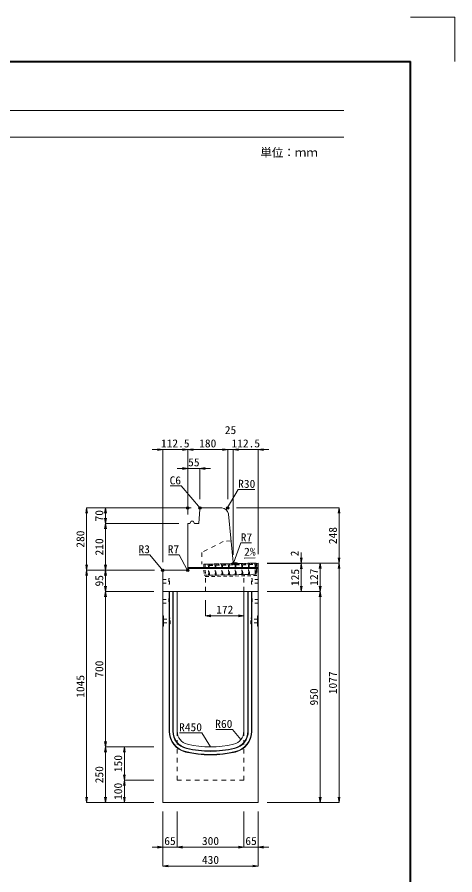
# Model space of a CAD drawing. Units: millimetres at full size; some dimension numbers follow another scale. Extents: x -18734 to 51600, y -18820 to 17820.
# Drawn here: x -12305 to -10334, y 7021 to 10880 of the extents above; entities that cross this region are included whole.
import ezdxf
from ezdxf.enums import TextEntityAlignment as Align

# ---------------------------------------------------------------- set-up
doc = ezdxf.new("R2010")
doc.units = ezdxf.units.MM
doc.header["$LTSCALE"] = 20
doc.header["$PDMODE"] = 32
doc.header["$PDSIZE"] = 10
doc.linetypes.add('USER1', pattern=[2, 1, -1])
doc.linetypes.add('USER2', pattern=[1.35, 0.75, -0.6])
for name, color, linetype, lineweight in [('Defpoints_2', 1, 'Continuous', 13), ('インサート', 3, 'USER2', 9), ('グレーチング', 7, 'USER2', 5), ('受枠', 3, 'USER2', 9), ('図枠', 7, 'Continuous', 5), ('寸法線', 7, 'Continuous', 13), ('引出線', 4, 'Continuous', 13), ('本体', 2, 'Continuous', 13), ('目地', 132, 'Continuous', 5)]:
    doc.layers.add(name, color=color, linetype=linetype, lineweight=lineweight)
doc.layers.add('作業エリア', color=11, linetype='Continuous')
doc.styles.add('ＭＳ ゴシック', font='')
doc.styles.add('ＭＳ 明朝', font='')
doc.styles.get('ＭＳ ゴシック').set_extended_font_data('MS Gothic')
doc.styles.get('ＭＳ 明朝').set_extended_font_data('MS Mincho')

# ---------------------------------------------------------------- blocks, each defined once
blk = doc.blocks.new('open_arrow')
at = {"color": 0, "linetype": 'Continuous', "lineweight": -2}
blk.add_lwpolyline([(7.5, 1.25), (0, 0), (7.5, -1.25)], dxfattribs=at)

msp = doc.modelspace()

# ---------------------------------------------------------------- linework, layer by layer
at = {"layer": 'Defpoints_2'}
for p in [(-10534.44, 10880), (-10334.44, 10680)]:
    msp.add_line(p, (-10334.44, 10880), dxfattribs=at)
at = {"layer": 'インサート'}
for p, q in [((-11649.44, 8350.08), (-11622.44, 8350.08)), ((-11649.44, 8350.08), (-11649.44, 8333.08)), ((-11619.44, 8354.08), (-11622.44, 8354.08)), ((-11622.44, 8354.08), (-11622.44, 8329.08)), ((-11619.44, 8329.08), (-11619.44, 8354.08)), ((-11249.44, 8354.08), (-11246.44, 8354.08)), ((-11249.44, 8329.08), (-11249.44, 8354.08)), ((-11246.44, 8354.08), (-11246.44, 8329.08)), ((-11219.44, 8350.08), (-11246.44, 8350.08)), ((-11219.44, 8350.08), (-11219.44, 8333.08)), ((-11649.44, 8333.08), (-11622.44, 8333.08)), ((-11622.44, 8329.08), (-11619.44, 8329.08)), ((-11246.44, 8329.08), (-11249.44, 8329.08)), ((-11219.44, 8333.08), (-11246.44, 8333.08)), ((-11649.44, 8260.08), (-11622.44, 8260.08)), ((-11649.44, 8260.08), (-11649.44, 8243.08)), ((-11619.44, 8264.08), (-11622.44, 8264.08)), ((-11622.44, 8264.08), (-11622.44, 8239.08)), ((-11619.44, 8239.08), (-11619.44, 8264.08)), ((-11249.44, 8264.08), (-11246.44, 8264.08)), ((-11249.44, 8239.08), (-11249.44, 8264.08)), ((-11246.44, 8264.08), (-11246.44, 8239.08)), ((-11219.44, 8260.08), (-11246.44, 8260.08)), ((-11219.44, 8260.08), (-11219.44, 8243.08)), ((-11649.44, 8243.08), (-11622.44, 8243.08)), ((-11622.44, 8239.08), (-11619.44, 8239.08)), ((-11246.44, 8239.08), (-11249.44, 8239.08)), ((-11219.44, 8243.08), (-11246.44, 8243.08)), ((-11646.24, 8172.08), (-11619.24, 8172.08)), ((-11646.24, 8172.08), (-11646.24, 8155.08)), ((-11646.24, 8155.08), (-11619.24, 8155.08)), ((-11616.24, 8176.08), (-11619.24, 8176.08)), ((-11619.24, 8176.08), (-11619.24, 8151.08)), ((-11619.24, 8151.08), (-11616.24, 8151.08)), ((-11616.24, 8151.08), (-11616.24, 8176.08)), ((-11252.64, 8176.08), (-11249.64, 8176.08)), ((-11252.64, 8151.08), (-11252.64, 8176.08)), ((-11249.64, 8151.08), (-11252.64, 8151.08)), ((-11249.64, 8176.08), (-11249.64, 8151.08)), ((-11222.64, 8172.08), (-11249.64, 8172.08)), ((-11222.64, 8155.08), (-11249.64, 8155.08)), ((-11222.64, 8172.08), (-11222.64, 8155.08))]:
    msp.add_line(p, q, dxfattribs=at)
at = {"layer": 'グレーチング'}
for p, q in [((-11444.51, 8419.07), (-11229.56, 8423.37)), ((-11439.39, 8413.18), (-11414.52, 8419.67)), ((-11439.39, 8413.18), (-11414.4, 8413.68)), ((-11409.4, 8413.78), (-11384.53, 8420.27)), ((-11409.4, 8413.78), (-11384.41, 8414.27)), ((-11379.41, 8414.37), (-11354.53, 8420.87)), ((-11379.41, 8414.37), (-11354.41, 8414.87)), ((-11349.41, 8414.97), (-11324.54, 8421.47)), ((-11349.41, 8414.97), (-11324.42, 8415.47)), ((-11319.42, 8415.57), (-11294.54, 8422.07)), ((-11319.42, 8415.57), (-11294.42, 8416.07)), ((-11289.42, 8416.17), (-11264.55, 8422.67)), ((-11289.42, 8416.17), (-11264.43, 8416.67)), ((-11259.43, 8416.77), (-11234.56, 8423.27)), ((-11259.43, 8416.77), (-11234.44, 8417.27)), ((-11443.51, 8369.08), (-11228.56, 8373.38))]:
    msp.add_line(p, q, dxfattribs=at)
for points in [[(-11444.51, 8419.07), (-11439.51, 8419.17), (-11439.39, 8413.18), (-11440.37, 8412.16), (-11439.65, 8376.16), (-11438.64, 8375.18), (-11438.52, 8369.18), (-11443.51, 8369.08), (-11443.63, 8375.08), (-11442.65, 8376.1), (-11443.37, 8412.1), (-11444.39, 8413.08)], [(-11414.52, 8419.67), (-11409.52, 8419.77), (-11409.4, 8413.78), (-11410.38, 8412.76), (-11409.66, 8376.76), (-11408.64, 8375.78), (-11408.52, 8369.78), (-11413.52, 8369.68), (-11413.64, 8375.68), (-11412.66, 8376.7), (-11413.38, 8412.7), (-11414.4, 8413.68)], [(-11384.53, 8420.27), (-11379.53, 8420.37), (-11379.41, 8414.37), (-11380.39, 8413.36), (-11379.67, 8377.36), (-11378.65, 8376.38), (-11378.53, 8370.38), (-11383.53, 8370.28), (-11383.65, 8376.28), (-11382.67, 8377.3), (-11383.39, 8413.3), (-11384.41, 8414.27)], [(-11354.53, 8420.87), (-11349.53, 8420.97), (-11349.41, 8414.97), (-11350.39, 8413.95), (-11349.67, 8377.96), (-11348.65, 8376.98), (-11348.53, 8370.98), (-11353.53, 8370.88), (-11353.65, 8376.88), (-11352.67, 8377.9), (-11353.39, 8413.9), (-11354.41, 8414.87)], [(-11324.54, 8421.47), (-11319.54, 8421.57), (-11319.42, 8415.57), (-11320.4, 8414.55), (-11319.68, 8378.56), (-11318.66, 8377.58), (-11318.54, 8371.58), (-11323.54, 8371.48), (-11323.66, 8377.48), (-11322.68, 8378.5), (-11323.4, 8414.49), (-11324.42, 8415.47)], [(-11294.54, 8422.07), (-11289.54, 8422.17), (-11289.42, 8416.17), (-11290.4, 8415.15), (-11289.68, 8379.16), (-11288.67, 8378.18), (-11288.55, 8372.18), (-11293.54, 8372.08), (-11293.66, 8378.08), (-11292.68, 8379.1), (-11293.4, 8415.09), (-11294.42, 8416.07)], [(-11264.55, 8422.67), (-11259.55, 8422.77), (-11259.43, 8416.77), (-11260.41, 8415.75), (-11259.69, 8379.76), (-11258.67, 8378.78), (-11258.55, 8372.78), (-11263.55, 8372.68), (-11263.67, 8378.68), (-11262.69, 8379.7), (-11263.41, 8415.69), (-11264.43, 8416.67)], [(-11234.56, 8423.27), (-11229.56, 8423.37), (-11229.44, 8417.37), (-11230.42, 8416.35), (-11229.7, 8380.36), (-11228.68, 8379.38), (-11228.56, 8373.38), (-11233.56, 8373.28), (-11233.68, 8379.28), (-11232.7, 8380.3), (-11233.42, 8416.29), (-11234.44, 8417.27)]]:
    msp.add_lwpolyline(points, close=True, dxfattribs=at)
at = {"layer": '作業エリア'}
for p in [(-11536.94, 8671.58), (-11481.94, 8671.58), (-11356.94, 8671.58), (-11331.94, 8421.58), (-11319.44, 8421.58), (-11649.44, 8391.58), (-11536.94, 8391.58)]:
    msp.add_point(p, dxfattribs=at)
at = {"layer": '受枠'}
for p, q in [((-11464.51, 8418.67), (-11221.56, 8423.53)), ((-11464.51, 8418.67), (-11463.51, 8368.68)), ((-11458.51, 8418.79), (-11457.39, 8362.81)), ((-11227.56, 8423.41), (-11226.56, 8373.42)), ((-11221.56, 8423.53), (-11220.44, 8367.54)), ((-11463.51, 8368.68), (-11226.56, 8373.42)), ((-11457.39, 8362.81), (-11220.44, 8367.54)), ((-11283.55, 8372.28), (-11283.43, 8366.28))]:
    msp.add_line(p, q, dxfattribs=at)
at = {"layer": '図枠', "lineweight": 40}
for p in [(-18334.44, 10680), (-10534.44, 5140)]:
    msp.add_line(p, (-10534.44, 10680), dxfattribs=at)
at = {"layer": '図枠', "lineweight": 13}
for p, q in [((-18034.44, 10460), (-10834.44, 10460)), ((-18034.44, 10340), (-10834.44, 10340))]:
    msp.add_line(p, q, dxfattribs=at)
at = {"layer": '寸法線'}
for p, q in [((-11697.44, 8934.27), (-11536.94, 8934.27)), ((-11649.44, 8428.58), (-11649.44, 8934.27)), ((-11536.94, 8934.27), (-11356.94, 8934.27)), ((-11536.94, 8641.58), (-11536.94, 8934.27)), ((-11536.94, 8641.58), (-11536.94, 8934.27)), ((-11404.94, 8934.27), (-11283.94, 8934.27)), ((-11356.94, 8711.58), (-11356.94, 8934.27)), ((-11356.94, 8711.58), (-11356.94, 8934.27)), ((-11331.94, 8461.58), (-11331.94, 8934.27)), ((-11331.94, 8934.27), (-11171.44, 8934.27)), ((-11331.94, 8461.58), (-11331.94, 8934.27)), ((-11219.44, 8463.58), (-11219.44, 8934.27)), ((-11584.94, 8849.27), (-11433.94, 8849.27)), ((-11536.94, 8641.58), (-11536.94, 8849.27)), ((-11481.94, 8711.58), (-11481.94, 8849.27)), ((-11992.38, 8671.58), (-11992.38, 8391.58)), ((-11521.94, 8671.58), (-11992.38, 8671.58)), ((-11907.38, 8671.58), (-11907.38, 8601.58)), ((-11521.94, 8671.58), (-11907.38, 8671.58)), ((-11316.94, 8671.58), (-10855.66, 8671.58)), ((-10855.66, 8423.58), (-10855.66, 8671.58)), ((-11576.94, 8601.58), (-11907.38, 8601.58)), ((-11907.38, 8601.58), (-11907.38, 8391.58)), ((-11576.94, 8601.58), (-11907.38, 8601.58)), ((-11025.66, 8471.58), (-11025.66, 8373.58)), ((-11179.44, 8423.58), (-11025.66, 8423.58)), ((-11179.44, 8423.58), (-10940.66, 8423.58)), ((-11179.44, 8423.58), (-10855.66, 8423.58)), ((-11179.44, 8423.58), (-10855.66, 8423.58)), ((-11179.44, 8421.58), (-11025.66, 8421.58)), ((-11179.44, 8421.58), (-11025.66, 8421.58)), ((-11025.66, 8421.58), (-11025.66, 8296.58)), ((-10940.66, 8423.58), (-10940.66, 8296.58)), ((-10855.66, 8423.58), (-10855.66, 7346.58)), ((-11686.44, 8391.58), (-11992.38, 8391.58)), ((-11992.38, 7346.58), (-11992.38, 8391.58)), ((-11686.44, 8391.58), (-11992.38, 8391.58)), ((-11907.38, 8391.58), (-11907.38, 8296.58)), ((-11686.44, 8391.58), (-11907.38, 8391.58)), ((-11689.44, 8391.58), (-11907.38, 8391.58)), ((-11689.44, 8296.58), (-11907.38, 8296.58)), ((-11907.38, 8296.58), (-11907.38, 7596.58)), ((-11689.44, 8296.58), (-11907.38, 8296.58)), ((-11179.44, 8296.58), (-11025.66, 8296.58)), ((-11179.44, 8296.58), (-10940.66, 8296.58)), ((-11179.44, 8296.58), (-10940.66, 8296.58)), ((-10940.66, 8296.58), (-10940.66, 7346.58)), ((-11456.44, 8256.58), (-11456.44, 8186.35)), ((-11456.44, 8186.35), (-11284.44, 8186.35)), ((-11689.44, 7596.58), (-11907.38, 7596.58)), ((-11907.38, 7346.58), (-11907.38, 7596.58)), ((-11689.44, 7596.58), (-11907.38, 7596.58)), ((-11822.38, 7596.58), (-11822.38, 7446.58)), ((-11689.44, 7596.58), (-11822.38, 7596.58)), ((-11689.44, 7446.58), (-11822.38, 7446.58)), ((-11822.38, 7446.58), (-11822.38, 7346.58)), ((-11689.44, 7446.58), (-11822.38, 7446.58)), ((-11689.44, 7346.58), (-11992.38, 7346.58)), ((-11689.44, 7346.58), (-11907.38, 7346.58)), ((-11689.44, 7346.58), (-11822.38, 7346.58)), ((-11179.44, 7346.58), (-10940.66, 7346.58)), ((-11179.44, 7346.58), (-10855.66, 7346.58)), ((-11649.44, 7306.58), (-11649.44, 7145.42)), ((-11649.44, 7306.58), (-11649.44, 7060.42)), ((-11584.44, 7306.58), (-11584.44, 7145.42)), ((-11584.44, 7306.58), (-11584.44, 7145.42)), ((-11284.44, 7306.58), (-11284.44, 7145.42)), ((-11284.44, 7306.58), (-11284.44, 7145.42)), ((-11219.44, 7306.58), (-11219.44, 7145.42)), ((-11219.44, 7306.58), (-11219.44, 7060.42)), ((-11697.44, 7145.42), (-11536.44, 7145.42)), ((-11584.44, 7145.42), (-11284.44, 7145.42)), ((-11332.44, 7145.42), (-11171.44, 7145.42)), ((-11649.44, 7060.42), (-11219.44, 7060.42))]:
    msp.add_line(p, q, dxfattribs=at)
at = {"layer": '引出線'}
for points in [[(-11479.15, 8668.58), (-11567.17, 8770.75), (-11615.52, 8770.75)], [(-11363.96, 8663.82), (-11310.11, 8755.21), (-11235.44, 8755.21)], [(-11330.3, 8423.39), (-11298.36, 8514.16), (-11250.43, 8514.16)], [(-11648.56, 8390.7), (-11707.28, 8461.06), (-11755.01, 8461.06)], [(-11538.99, 8393.63), (-11575.69, 8461.06), (-11623.62, 8461.06)], [(-11282.32, 8445.7), (-11233.61, 8446.67), (-11282.35, 8445.7)], [(-11434.44, 7596.58), (-11472.95, 7660.12), (-11573.96, 7660.12)], [(-11297.37, 7629.89), (-11335.96, 7675.29), (-11410.63, 7675.29)]]:
    msp.add_lwpolyline(points, dxfattribs=at)
at = {"layer": '本体'}
for p, q in [((-11486.94, 8601.58), (-11482.37, 8665.59)), ((-11482.37, 8665.59), (-11475.94, 8671.58)), ((-11475.94, 8671.58), (-11384.09, 8671.58)), ((-11354.24, 8644.56), (-11332.57, 8427.88)), ((-11526.94, 8601.58), (-11521.94, 8611.58)), ((-11521.94, 8611.58), (-11511.94, 8611.58)), ((-11511.94, 8611.58), (-11506.94, 8601.58)), ((-11536.94, 8601.58), (-11536.94, 8398.58)), ((-11536.94, 8601.58), (-11526.94, 8601.58)), ((-11506.94, 8601.58), (-11486.94, 8601.58)), ((-11319.44, 8421.58), (-11325.6, 8421.58)), ((-11219.44, 8423.58), (-11319.44, 8421.58)), ((-11219.44, 8423.58), (-11219.44, 8296.58)), ((-11649.44, 8388.58), (-11649.44, 8296.58)), ((-11543.94, 8391.58), (-11646.44, 8391.58)), ((-11649.44, 8296.58), (-11649.44, 7346.58)), ((-11649.44, 8296.58), (-11584.44, 8296.58)), ((-11649.44, 8296.58), (-11219.44, 8296.58)), ((-11584.44, 8296.58), (-11584.44, 7667.1)), ((-11284.44, 8296.58), (-11219.44, 8296.58)), ((-11284.44, 8296.58), (-11284.44, 7667.1)), ((-11219.44, 8296.58), (-11219.44, 7346.58)), ((-11649.44, 7346.58), (-11219.44, 7346.58))]:
    msp.add_line(p, q, dxfattribs=at)
at = {"layer": '本体', "linetype": 'USER1'}
for p, q in [((-11376.94, 8521.58), (-11473.94, 8471.58)), ((-11342.24, 8524.58), (-11376.94, 8521.58)), ((-11473.94, 8471.58), (-11473.94, 8418.49)), ((-11319.44, 8421.58), (-11473.94, 8418.49)), ((-11456.44, 8296.58), (-11456.44, 8368.83)), ((-11284.44, 8296.58), (-11284.44, 8372.27))]:
    msp.add_line(p, q, dxfattribs=at)
at = {"layer": '本体', "lineweight": 9}
for p, q in [((-11649.44, 8188.08), (-11646.24, 8186.08)), ((-11646.24, 8186.08), (-11646.24, 8141.08)), ((-11219.44, 8188.08), (-11222.64, 8186.08)), ((-11222.64, 8186.08), (-11222.64, 8141.08)), ((-11646.24, 8141.08), (-11649.44, 8139.08)), ((-11222.64, 8141.08), (-11219.44, 8139.08))]:
    msp.add_line(p, q, dxfattribs=at)
at = {"layer": '本体', "linetype": 'USER1', "lineweight": 15}
for p, q in [((-11584.44, 7667.1), (-11584.44, 7446.58)), ((-11284.44, 7667.1), (-11284.44, 7446.58)), ((-11584.44, 7446.58), (-11284.44, 7446.58))]:
    msp.add_line(p, q, dxfattribs=at)
at = {"layer": '本体'}
for centre, radius, start, end in [((-11384.09, 8641.58), 30, 5.71059, 90), ((-11325.6, 8428.58), 7, 185.71059, 270), ((-11646.44, 8388.58), 3, 90, 180), ((-11543.94, 8398.58), 7, 270, 0), ((-11524.44, 7667.1), 60, 180, 256.65764), ((-11344.44, 7667.1), 60, 283.34236, 0), ((-11434.44, 8046.58), 450, 256.65764, 283.34236)]:
    msp.add_arc(centre, radius, start, end, dxfattribs=at)
at = {"layer": '目地'}
for p, q in [((-11219.44, 8403.58), (-11536.94, 8403.58)), ((-11219.44, 8399.58), (-11536.94, 8399.58)), ((-11620.44, 8296.58), (-11620.44, 7667.1)), ((-11618.44, 8296.58), (-11618.44, 7667.1)), ((-11604.44, 8296.58), (-11604.44, 7667.1)), ((-11602.44, 8296.58), (-11602.44, 7667.1)), ((-11266.44, 7667.1), (-11266.44, 8296.58)), ((-11264.44, 7667.1), (-11264.44, 8296.58)), ((-11250.44, 7667.1), (-11250.44, 8296.58)), ((-11248.44, 7667.1), (-11248.44, 8296.58))]:
    msp.add_line(p, q, dxfattribs=at)
for centre, radius, start, end in [((-11524.44, 7667.1), 96, 180, 256.65764), ((-11524.44, 7667.1), 94, 180, 256.65764), ((-11524.44, 7667.1), 80, 180, 256.65764), ((-11524.44, 7667.1), 78, 180, 256.65764), ((-11344.44, 7667.1), 78, 283.34236, 0), ((-11344.44, 7667.1), 80, 283.34236, 0), ((-11344.44, 7667.1), 94, 283.34236, 0), ((-11344.44, 7667.1), 96, 283.34236, 0), ((-11434.44, 8046.58), 486, 256.65764, 283.34236), ((-11434.44, 8046.58), 484, 256.65764, 283.34236), ((-11434.44, 8046.58), 470, 256.65764, 283.34236), ((-11434.44, 8046.58), 468, 256.65764, 283.34236)]:
    msp.add_arc(centre, radius, start, end, dxfattribs=at)

# ---------------------------------------------------------------- block references
at = {"layer": '寸法線', "xscale": 3.2, "yscale": 3.2}
for p, rotation in [((-11649.44, 8934.27), 180), ((-11536.94, 8934.27), 180), ((-11356.94, 8934.27), 180), ((-11356.94, 8934.27), 180), ((-11536.94, 8849.27), 180), ((-11992.38, 8671.58), 270), ((-11907.38, 8671.58), 270), ((-10855.66, 8671.58), 270), ((-11907.38, 8601.58), 90), ((-11907.38, 8601.58), 270), ((-11992.38, 8391.58), 90), ((-11907.38, 8391.58), 90), ((-11025.66, 8423.58), 90), ((-11025.66, 8421.58), 270), ((-11025.66, 8421.58), 270), ((-10940.66, 8423.58), 270), ((-10855.66, 8423.58), 90), ((-10855.66, 8423.58), 270), ((-11992.38, 8391.58), 270), ((-11907.38, 8391.58), 270), ((-11907.38, 8296.58), 90), ((-11025.66, 8296.58), 90), ((-10940.66, 8296.58), 90), ((-11907.38, 8296.58), 270), ((-10940.66, 8296.58), 270), ((-11284.44, 8186.35), 180), ((-11907.38, 7596.58), 90), ((-11907.38, 7596.58), 270), ((-11822.38, 7596.58), 270), ((-11822.38, 7446.58), 90), ((-11822.38, 7446.58), 270), ((-11992.38, 7346.58), 90), ((-11907.38, 7346.58), 90), ((-11822.38, 7346.58), 90), ((-10940.66, 7346.58), 90), ((-10855.66, 7346.58), 90), ((-11649.44, 7145.42), 180), ((-11284.44, 7145.42), 180), ((-11284.44, 7145.42), 180), ((-11219.44, 7060.42), 180)]:
    msp.add_blockref('open_arrow', p, dxfattribs=dict(at, rotation=rotation))
for p in [(-11536.94, 8934.27), (-11331.94, 8934.27), (-11331.94, 8934.27), (-11219.44, 8934.27), (-11481.94, 8849.27), (-11456.44, 8186.35), (-11584.44, 7145.42), (-11584.44, 7145.42), (-11219.44, 7145.42), (-11649.44, 7060.42)]:
    msp.add_blockref('open_arrow', p, dxfattribs=at)
at = {"layer": '引出線'}
for p, xscale, yscale, rotation in [((-11479.15, 8668.58), 0.16, 0.16, 130.7), ((-11363.96, 8663.82), 0.16, 0.16, 59.5), ((-11330.3, 8423.39), 0.16, 0.16, 70.6), ((-11282.32, 8445.7), 0.16, 0.16, 1.1), ((-11648.56, 8390.7), 0.16, 0.16, 129.8), ((-11538.99, 8393.63), 0.16, 0.16, 118.6), ((-11297.37, 7629.89), 0.133, 0.133, 130.4), ((-11434.44, 7596.58), 0.133, 0.133, 121.2)]:
    msp.add_blockref('open_arrow', p, dxfattribs=dict(at, xscale=xscale, yscale=yscale, rotation=rotation))

# ---------------------------------------------------------------- texts
at = {"layer": '図枠', "style": 'ＭＳ ゴシック'}
msp.add_text('単位：ｍｍ', height=37.98, dxfattribs=at).set_placement((-11080.71, 10270.67), align=Align.MIDDLE_CENTER)
at = {"layer": '寸法線', "style": 'ＭＳ 明朝', "width": 1.05}
for s, p in [('25', (-11344.44, 9022.27)), ('112.5', (-11593.19, 8962.27)), ('180', (-11446.94, 8962.27)), ('112.5', (-11275.69, 8962.27)), ('55', (-11509.44, 8877.27)), ('172', (-11370.44, 8214.35)), ('65', (-11616.94, 7173.42)), ('300', (-11434.44, 7173.42)), ('65', (-11251.94, 7173.42)), ('430', (-11434.44, 7088.42))]:
    msp.add_text(s, height=36.03, dxfattribs=at).set_placement(p, align=Align.MIDDLE_CENTER)
for s, p in [('70', (-11935.38, 8636.58)), ('280', (-12020.38, 8531.58)), ('248', (-10883.66, 8547.58)), ('210', (-11935.38, 8496.58)), ('2', (-11055.66, 8466.91)), ('125', (-11053.66, 8359.08)), ('127', (-10968.66, 8360.08)), ('95', (-11935.38, 8344.08)), ('700', (-11935.38, 7946.58)), ('1045', (-12020.38, 7869.08)), ('1077', (-10883.66, 7885.08)), ('950', (-10968.66, 7821.58)), ('150', (-11850.38, 7521.58)), ('250', (-11935.38, 7471.58)), ('100', (-11850.38, 7396.58))]:
    msp.add_text(s, height=36.03, rotation=90, dxfattribs=at).set_placement(p, align=Align.MIDDLE_CENTER)
at = {"layer": '引出線', "style": 'ＭＳ 明朝', "width": 1.05}
for s, p in [('C6', (-11567.17, 8813.95)), ('R3', (-11707.28, 8504.26)), ('R7', (-11575.69, 8504.26)), ('R60', (-11335.96, 7718.49)), ('R450', (-11472.95, 7703.32))]:
    msp.add_text(s, height=36.03, dxfattribs=at).set_placement(p, align=Align.TOP_RIGHT)
for s, p in [('R30', (-11310.11, 8798.41)), ('R7', (-11298.36, 8557.36))]:
    msp.add_text(s, height=36.03, dxfattribs=at).set_placement(p, align=Align.TOP_LEFT)
msp.add_text('2%', height=36.03, rotation=1.146, dxfattribs=at).set_placement((-11283.29, 8492.59), align=Align.TOP_LEFT)

doc.saveas('drawing.dxf')
